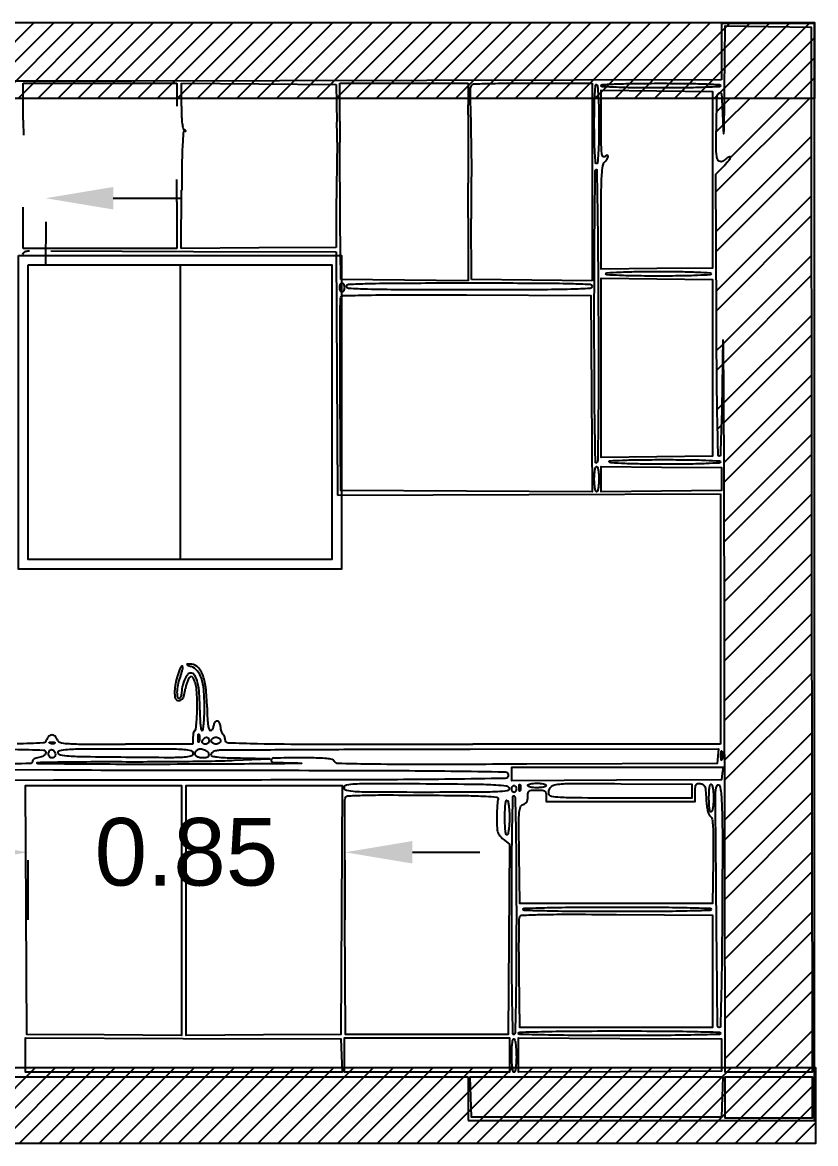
# Model space of a CAD drawing. Header units: inches. Extents: x -279 to 561, y -345 to 342.
# Drawn here: x -239.817 to -237.702, y -285.979 to -282.991 of the extents above; entities that cross this region are included whole.
import ezdxf

# ---------------------------------------------------------------- set-up
doc = ezdxf.new("R2010")
doc.units = ezdxf.units.IN
doc.header["$LTSCALE"] = 0.5
doc.header["$MEASUREMENT"] = 0
doc.layers.add('0_Hatch_Pattern', color=7, linetype='Continuous')
doc.layers.add('model', color=250, linetype='Continuous')
doc.styles.get("Standard").update_dxf_attribs({"font": 'arial.ttf'})
doc.dimstyles.get("Standard").update_dxf_attribs({"dimtxt": 0.18, "dimasz": 0.18, "dimexe": 0.18, "dimexo": 0.0625, "dimgap": 0.09, "dimtad": 0, "dimtih": 1, "dimtoh": 1, "dimzin": 0, "dimdsep": 46, "dimtxsty": 'Standard', "dimcen": 0.09, "dimadec": 0, "dimazin": 0, "dimtfac": 1, "dimtofl": 0, "dimtmove": 0, "dimatfit": 3, "dimfxl": 1, "dimtolj": 1, "dimtzin": 0, "dimarcsym": 0})

# ---------------------------------------------------------------- blocks, each defined once
blk = doc.blocks.new('*D1059')
at = {"layer": 'Defpoints', "color": 0, "ltscale": 0.5, "transparency": 16777216}
for p in [(-240.5555, -283.4595), (-239.7551, -283.4597), (-239.7551, -283.4597)]:
    blk.add_point(p, dxfattribs=at)
at = {"layer": 'model', "color": 0, "lineweight": -2, "ltscale": 0.5, "transparency": 16777216}
for p, q in [((-240.7355, -283.4595), (-240.9155, -283.4594)), ((-239.5751, -283.4597), (-239.3951, -283.4598)), ((-240.5555, -283.522), (-240.5555, -283.6395)), ((-239.7551, -283.5222), (-239.7552, -283.6397))]:
    blk.add_line(p, q, dxfattribs=at)
at = {"layer": 'model', "color": 0, "ltscale": 0.5, "transparency": 16777216}
for points in [[(-240.7355, -283.4295), (-240.7355, -283.4895), (-240.5555, -283.4595)], [(-239.5751, -283.4297), (-239.5751, -283.4897), (-239.7551, -283.4597)]]:
    blk.add_solid(points, dxfattribs=at)
at = {"layer": 'model', "color": 0, "ltscale": 0.5, "transparency": 16777216, "insert": (-240.1553, -283.4596), "char_height": 0.18, "attachment_point": 5}
blk.add_mtext('\\A1;0.80', dxfattribs=at)
blk = doc.blocks.new('*D1060')
at = {"layer": 'Defpoints', "color": 0, "ltscale": 0.5, "transparency": 16777216}
for p in [(-239.8024, -285.1617), (-238.9571, -285.1617), (-239.8024, -285.2027)]:
    blk.add_point(p, dxfattribs=at)
at = {"layer": 'model', "color": 0, "lineweight": -2, "ltscale": 0.5, "transparency": 16777216}
for p, q in [((-239.9824, -285.2027), (-240.1624, -285.2027)), ((-239.8024, -285.2242), (-239.8024, -285.3827)), ((-238.9571, -285.2242), (-238.9571, -285.3827)), ((-238.7771, -285.2027), (-238.5971, -285.2027))]:
    blk.add_line(p, q, dxfattribs=at)
at = {"layer": 'model', "color": 0, "ltscale": 0.5, "transparency": 16777216}
for points in [[(-239.9824, -285.1727), (-239.9824, -285.2327), (-239.8024, -285.2027)], [(-238.7771, -285.1727), (-238.7771, -285.2327), (-238.9571, -285.2027)]]:
    blk.add_solid(points, dxfattribs=at)
at = {"layer": 'model', "color": 0, "ltscale": 0.5, "transparency": 16777216, "insert": (-239.3798, -285.2027), "char_height": 0.18, "attachment_point": 5}
blk.add_mtext('\\A1;0.85', dxfattribs=at)

msp = doc.modelspace()

# ---------------------------------------------------------------- hatches: boundary and pattern name
at = {"layer": '0_Hatch_Pattern', "ltscale": 0.5, "transparency": 33554572}
h = msp.add_hatch(dxfattribs=at)
h.set_pattern_fill('ANSI31', color=256, scale=0.3)
h.set_pattern_definition([(45, (-24.319786, -25.735525), (-0.0265165043, 0.0265165043), [])])
h.paths.add_polyline_path([(-241.5369, -282.9911), (-241.5369, -283.1937), (-237.7053, -283.1937), (-237.7053, -282.9911)])
h = msp.add_hatch(dxfattribs=at)
h.set_pattern_fill('ANSI32', color=256, scale=0.3)
h.set_pattern_definition([(45, (-18.24076, -27.86545), (-0.079549513, 0.079549513), []), (45, (-18.18772, -27.86545), (-0.079549513, 0.079549513), [])])
h.paths.add_polyline_path([(-237.7141, -283.1937), (-237.9451, -283.1937, -0.000521), (-237.9457, -283.2558, -0.013329), (-237.9471, -283.2951, -0.012278), (-237.9495, -283.2589, 0.002586), (-237.9525, -283.1937), (-237.965, -283.1937, 0.00254), (-237.9667, -283.2676, 0.006144), (-237.9671, -283.3281, 0.052651), (-237.9642, -283.3549, 0.291764), (-237.957, -283.3621, 0.257232), (-237.9466, -283.3591, -0.107114), (-237.9301, -283.3492, -0.660541), (-237.9287, -283.3508, -0.047546), (-237.9315, -283.356, -0.029958), (-237.9373, -283.3634, -0.014351), (-237.9455, -283.3724), (-237.9682, -283.3956), (-237.9666, -283.7714, 0.001098), (-237.9656, -283.9351, 0.002969), (-237.9639, -284.0513, 0.000487), (-237.9619, -284.1442, 0.407664), (-237.9589, -284.1471, 0.404656), (-237.956, -284.1443, 0.000693), (-237.9536, -284.0676, 0.003582), (-237.9514, -283.9718, 0.001366), (-237.9497, -283.8383, -0.986116), (-237.9484, -283.8383, -0.00305), (-237.947, -283.9521, -0.000788), (-237.9459, -284.2448, -0.000289), (-237.9451, -284.6586), (-237.9437, -285.7765), (-237.7113, -285.7765), (-237.7128, -284.3963)])
h = msp.add_hatch(dxfattribs=at)
h.set_pattern_fill('ANSI31', color=256, scale=0.3)
h.set_pattern_definition([(45, (-24.316702, -28.52091), (-0.0265165043, 0.0265165043), [])])
h.paths.add_polyline_path([(-241.5338, -285.7765), (-241.5338, -285.9791), (-237.7022, -285.9791), (-237.7022, -285.7765)])

# ---------------------------------------------------------------- linework, layer by layer
for p, q in [((-237.829, -282.9944), (-237.9528, -282.9944)), ((-237.9528, -282.9944), (-237.9528, -283.0694)), ((-237.7052, -282.9945), (-237.829, -282.9944)), ((-237.7052, -284.4559), (-237.7052, -282.9945)), ((-237.9528, -283.0694), (-237.9528, -283.1443)), ((-239.8148, -283.2516), (-239.8148, -283.1534)), ((-239.8148, -283.1534), (-239.61, -283.1534)), ((-239.61, -283.1534), (-239.4051, -283.1534)), ((-237.9528, -283.1443), (-239.5244, -283.1473)), ((-239.4051, -283.1534), (-239.4051, -283.2142)), ((-239.3929, -283.214), (-239.3929, -283.1533)), ((-239.3929, -283.1533), (-239.1865, -283.1549)), ((-239.1865, -283.1549), (-238.9801, -283.1565)), ((-238.9801, -283.1565), (-238.9785, -283.2567)), ((-238.971, -283.2542), (-238.971, -283.1534)), ((-238.971, -283.1534), (-238.7997, -283.1534)), ((-238.7997, -283.1534), (-238.6285, -283.1534)), ((-238.6285, -283.1534), (-238.6285, -283.2104)), ((-238.4563, -283.1534), (-238.2983, -283.1534)), ((-238.2983, -283.1534), (-238.2983, -283.4165)), ((-238.2983, -283.4165), (-238.2983, -283.6795)), ((-239.3934, -283.5939), (-239.3925, -283.4379)), ((-239.8148, -283.5937), (-239.8148, -283.4837)), ((-239.4051, -283.4696), (-239.4051, -283.5937)), ((-238.9801, -283.4898), (-238.9801, -283.5907)), ((-238.9679, -283.6763), (-238.9695, -283.5219)), ((-238.6285, -283.512), (-238.6285, -283.6795)), ((-238.6194, -283.6763), (-238.6204, -283.5142)), ((-239.61, -283.5937), (-239.8148, -283.5937)), ((-239.7415, -283.5997), (-239.3608, -283.6013)), ((-239.4051, -283.5937), (-239.61, -283.5937)), ((-239.1867, -283.5923), (-239.3934, -283.5939)), ((-239.3608, -283.6013), (-238.9801, -283.6029)), ((-238.9801, -283.5907), (-239.1867, -283.5923)), ((-238.9801, -283.6029), (-238.9786, -283.927)), ((-238.7982, -283.6779), (-238.9679, -283.6763)), ((-238.6285, -283.6795), (-238.7982, -283.6779)), ((-238.4588, -283.6779), (-238.6194, -283.6763)), ((-238.2983, -283.6795), (-238.4588, -283.6779)), ((-238.9786, -283.927), (-238.977, -284.2511)), ((-238.977, -284.2511), (-238.4664, -284.2495)), ((-238.4664, -284.2495), (-237.9559, -284.2479)), ((-237.9559, -284.2479), (-237.9559, -284.5813)), ((-237.7052, -285.9174), (-237.7052, -284.4559)), ((-237.9559, -284.5813), (-237.9559, -284.9146)), ((-239.3623, -284.8962), (-239.3623, -284.9146)), ((-239.3623, -284.9146), (-239.542, -284.9146)), ((-237.9559, -284.9146), (-238.6163, -284.9146)), ((-240.8911, -285.8012), (-239.7598, -285.8012)), ((-239.7598, -285.8012), (-238.6285, -285.8012)), ((-238.6285, -285.8012), (-238.6285, -285.8593)), ((-238.6285, -285.8593), (-238.6285, -285.9174)), ((-238.6285, -285.9174), (-238.1668, -285.9174)), ((-238.1668, -285.9174), (-237.7052, -285.9174))]:
    msp.add_line(p, q)
at = {"ltscale": 0.5}
for p, q in [((-238.6225, -283.2169), (-238.6195, -283.3815)), ((-238.629, -283.2375), (-238.6288, -283.4199)), ((-238.9779, -283.3099), (-238.9801, -283.4898)), ((-238.9695, -283.5219), (-238.9707, -283.3112)), ((-239.3969, -283.6376), (-239.3969, -284.4227))]:
    msp.add_line(p, q, dxfattribs=at)
for points in [[(-241.5369, -282.9911), (-237.7053, -282.9911), (-237.7053, -283.1937), (-241.5369, -283.1937)], [(-239.8272, -283.6122), (-238.9666, -283.6122), (-238.9666, -284.4481), (-239.8272, -284.4481)], [(-239.8018, -283.6376), (-238.992, -283.6376), (-238.992, -284.4227), (-239.8018, -284.4227)], [(-241.5338, -285.7765), (-237.7022, -285.7765), (-237.7022, -285.9791), (-241.5338, -285.9791)]]:
    msp.add_lwpolyline(points, close=True, dxfattribs=at)
for points in [[(-237.7128, -284.3963), (-237.7112, -285.789), (-237.8274, -285.789), (-237.9436, -285.789), (-237.9451, -284.6593, 0.000289), (-237.9459, -284.245, 0.000789), (-237.947, -283.9521, 0.00305), (-237.9484, -283.8383, 0.986116), (-237.9497, -283.8383, -0.001366), (-237.9514, -283.9718, -0.003583), (-237.9536, -284.0676, -0.000693), (-237.956, -284.1443, -0.404656), (-237.9589, -284.1471, -0.407664), (-237.9619, -284.1442, -0.000487), (-237.9639, -284.0513, -0.00297), (-237.9656, -283.9351, -0.001098), (-237.9666, -283.7714), (-237.9682, -283.3956), (-237.9455, -283.3724, 0.014351), (-237.9373, -283.3634, 0.029958), (-237.9315, -283.356, 0.047546), (-237.9287, -283.3508, 0.538877), (-237.9297, -283.3491, 0.100394), (-237.9331, -283.3498, 0.033417), (-237.9376, -283.3521, 0.031702), (-237.9423, -283.3553, 0.031205), (-237.9467, -283.3591, -0.256566), (-237.957, -283.3621, -0.291764), (-237.9642, -283.3549, -0.052651), (-237.9671, -283.3281, -0.006144), (-237.9667, -283.2676, -0.002744), (-237.9648, -283.1877, -0.274945), (-237.959, -283.1787, -0.541507), (-237.9531, -283.1821, -0.003046), (-237.9495, -283.2589, 0.009294), (-237.9479, -283.2863, 0.937097), (-237.9466, -283.2863, 0.010337), (-237.9457, -283.2558, 0.000718), (-237.9449, -283.1701), (-237.9436, -283.0003), (-237.829, -283.002), (-237.7143, -283.0036)], [(-238.28, -283.2639, -0.004347), (-238.2804, -283.3076, -0.010393), (-238.2816, -283.34, -0.005347), (-238.2833, -283.3649, -0.390872), (-238.2861, -283.3675, -0.391836), (-238.2889, -283.3649, -0.005028), (-238.2906, -283.3391, -0.010048), (-238.2918, -283.3055, -0.004175), (-238.2922, -283.2601, -0.003835), (-238.2918, -283.2135, -0.010906), (-238.2906, -283.1811, -0.007665), (-238.2889, -283.1579, -0.557637), (-238.2861, -283.1565, -0.239746), (-238.2834, -283.1609, -0.004779), (-238.2816, -283.1876, -0.009511), (-238.2804, -283.2212, -0.004711)], [(-237.9559, -283.1596, -0.40009), (-237.9586, -283.1624, -0.002504), (-237.9972, -283.1641, -0.006906), (-238.0466, -283.1653, -0.002705), (-238.1149, -283.1657, -0.002705), (-238.1831, -283.1653, -0.006906), (-238.2326, -283.1641, -0.002504), (-238.2711, -283.1624, -0.40009), (-238.2739, -283.1596, -0.40009), (-238.2711, -283.1567, -0.002504), (-238.2326, -283.155, -0.006906), (-238.1831, -283.1538, -0.002705), (-238.1149, -283.1534, -0.002705), (-238.0466, -283.1538, -0.006906), (-237.9972, -283.155, -0.002504), (-237.9586, -283.1567, -0.40009)], [(-237.9773, -283.4103), (-237.9773, -283.6457), (-238.1256, -283.6473), (-238.2739, -283.649), (-238.2739, -283.5108, -0.002259), (-238.2735, -283.4362, -0.013288), (-238.2721, -283.3971, -0.021122), (-238.2696, -283.3734, -0.161054), (-238.2647, -283.3635, 0.031584), (-238.2612, -283.3596, 0.031899), (-238.2582, -283.3552, 0.033637), (-238.2561, -283.351, 0.099591), (-238.2555, -283.3479, 0.178832), (-238.2562, -283.3459, 0.253076), (-238.258, -283.3453, 0.1101), (-238.2608, -283.3463, 0.031399), (-238.2647, -283.3491, -0.457967), (-238.2694, -283.3483, -0.109978), (-238.2723, -283.3398, -0.024487), (-238.2736, -283.3176, -0.002401), (-238.2739, -283.2642), (-238.2739, -283.1716), (-238.1256, -283.1732), (-237.9773, -283.1748)], [(-238.286, -284.1648, -0.661327), (-238.2891, -284.1636, -0.000756), (-238.2907, -284.0723, -0.003004), (-238.2919, -283.9537, -0.000992), (-238.2922, -283.7794, -0.001097), (-238.2919, -283.629, -0.001797), (-238.2909, -283.5015, -0.000184), (-238.2895, -283.3877, -0.195685), (-238.2876, -283.3833, -0.662165), (-238.2857, -283.384, -0.000201), (-238.2839, -283.4946, -0.00188), (-238.2824, -283.6194, -0.001107), (-238.2815, -283.7687, -0.001061), (-238.2811, -283.9395, -0.002842), (-238.2818, -284.0612, -0.00063), (-238.2831, -284.1578, -0.195252)], [(-237.9803, -283.661, -0.397918), (-237.983, -283.6638, -0.003126), (-238.017, -283.6655, -0.007771), (-238.0608, -283.6667, -0.003092), (-238.121, -283.6671, -0.003092), (-238.1811, -283.6667, -0.007771), (-238.2249, -283.6655, -0.003126), (-238.259, -283.6638, -0.397918), (-238.2616, -283.661, -0.397918), (-238.259, -283.6582, -0.003126), (-238.2249, -283.6565, -0.007771), (-238.1811, -283.6552, -0.003092), (-238.121, -283.6549, -0.003092), (-238.0608, -283.6552, -0.007771), (-238.017, -283.6565, -0.003126), (-237.983, -283.6582, -0.397918)], [(-238.9587, -283.6977, -0.048028), (-238.9592, -283.7024, -0.068025), (-238.9605, -283.7063, -0.088204), (-238.9625, -283.709, -0.191087), (-238.9649, -283.7099, -0.191087), (-238.9672, -283.709, -0.088204), (-238.9692, -283.7063, -0.068025), (-238.9705, -283.7024, -0.048028), (-238.971, -283.6977, -0.048028), (-238.9705, -283.693, -0.068025), (-238.9692, -283.689, -0.088204), (-238.9672, -283.6864, -0.191087), (-238.9649, -283.6855, -0.191087), (-238.9625, -283.6864, -0.088204), (-238.9605, -283.689, -0.068025), (-238.9592, -283.693, -0.048028)], [(-238.2983, -283.6946, -0.399469), (-238.3036, -283.7002, -0.005643), (-238.3544, -283.7022, -0.006275), (-238.4382, -283.7035, -0.000732), (-238.6255, -283.7038, -0.000732), (-238.8128, -283.7035, -0.006275), (-238.8966, -283.7022, -0.005643), (-238.9473, -283.7002, -0.399469), (-238.9526, -283.6946, -0.399469), (-238.9473, -283.689, -0.005643), (-238.8966, -283.687, -0.006275), (-238.8128, -283.6857, -0.000732), (-238.6255, -283.6855, -0.000732), (-238.4382, -283.6857, -0.006275), (-238.3544, -283.687, -0.005643), (-238.3036, -283.689, -0.399469)], [(-238.2998, -283.9806), (-238.2982, -284.242), (-238.633, -284.2404), (-238.9679, -284.2389), (-238.9695, -283.9851, -0.001107), (-238.9699, -283.8873, -0.001765), (-238.9698, -283.8036, -0.000343), (-238.9693, -283.7299, -0.090204), (-238.9681, -283.7236, -0.302975), (-238.962, -283.7193, -0.002346), (-238.8982, -283.7178, -0.004838), (-238.8043, -283.717, -0.000921), (-238.6333, -283.7175), (-238.3014, -283.7191)], [(-238.28, -284.2083, -0.017105), (-238.2804, -284.2212, -0.027868), (-238.2818, -284.232, -0.026982), (-238.2837, -284.2401, -0.332234), (-238.2861, -284.2419, -0.332234), (-238.2885, -284.2401, -0.026982), (-238.2904, -284.232, -0.027868), (-238.2918, -284.2212, -0.017105), (-238.2922, -284.2083, -0.017105), (-238.2918, -284.1954, -0.027868), (-238.2904, -284.1845, -0.026982), (-238.2885, -284.1764, -0.332234), (-238.2861, -284.1747, -0.332234), (-238.2837, -284.1764, -0.026982), (-238.2818, -284.1845, -0.027868), (-238.2804, -284.1954, -0.017105)], [(-237.9559, -284.1624, -0.398665), (-237.9586, -284.1653, -0.002908), (-237.994, -284.1669, -0.007477), (-238.0396, -284.1682, -0.002959), (-238.1023, -284.1685, -0.00314), (-238.1639, -284.1681, -0.007034), (-238.2106, -284.1669, -0.00282), (-238.2478, -284.1652, -0.246107), (-238.2525, -284.1624, -0.56823), (-238.251, -284.1595, -0.003925), (-238.2171, -284.1579, -0.00773), (-238.1716, -284.1567, -0.002706), (-238.1061, -284.1563, -0.002878), (-238.0417, -284.1567, -0.007296), (-237.9949, -284.1579, -0.002777), (-237.9586, -284.1596, -0.39912)], [(-239.3459, -284.9068, -0.087174), (-239.3469, -284.9092, -0.597527), (-239.3479, -284.9091, -0.080377), (-239.3487, -284.9058, -0.012823), (-239.3489, -284.8993, -0.014395), (-239.3488, -284.8927, -0.052471), (-239.3482, -284.8885, -0.333666), (-239.3472, -284.8877, -0.31318), (-239.3461, -284.8885, -0.06278), (-239.3451, -284.8921, -0.030339), (-239.3448, -284.897, -0.029507), (-239.345, -284.9021, -0.037336)], [(-239.3195, -284.9054, -0.099038), (-239.3202, -284.9089, -0.097945), (-239.3222, -284.9119, -0.097945), (-239.3252, -284.9139, -0.099038), (-239.3287, -284.9146, -0.103678), (-239.3344, -284.9134, -0.206496), (-239.3375, -284.9101, -0.193059), (-239.3373, -284.9054, -0.091649), (-239.3338, -284.9003, -0.091649), (-239.3287, -284.8968, -0.193059), (-239.324, -284.8966, -0.206496), (-239.3207, -284.8997, -0.103678)], [(-239.2889, -284.9054, -0.130775), (-239.2899, -284.9089, -0.10214), (-239.2925, -284.9119, -0.08892), (-239.2965, -284.9139, -0.072314), (-239.3012, -284.9146, -0.072314), (-239.3059, -284.9139, -0.08892), (-239.3098, -284.9119, -0.10214), (-239.3125, -284.9089, -0.130775), (-239.3134, -284.9054, -0.130775), (-239.3125, -284.9019, -0.10214), (-239.3098, -284.8989, -0.08892), (-239.3059, -284.8969, -0.072314), (-239.3012, -284.8962, -0.072314), (-239.2965, -284.8969, -0.08892), (-239.2925, -284.8989, -0.10214), (-239.2899, -284.9019, -0.130775)], [(-239.7548, -284.9375, -0.117082), (-239.7568, -284.942, -0.081487), (-239.7609, -284.9458, -0.069105), (-239.7666, -284.9486, -0.050305), (-239.7736, -284.9501, 0.046327), (-239.7802, -284.9515, 0.067445), (-239.7856, -284.954, 0.085853), (-239.7891, -284.9573, 0.166196), (-239.7904, -284.9609, -0.408707), (-239.7957, -284.9663, -0.00157), (-239.8918, -284.9678, -0.003391), (-240.0417, -284.9687, -0.000425), (-240.3667, -284.9681), (-240.9431, -284.9665), (-240.945, -284.9467), (-240.9469, -284.9268), (-240.3498, -284.9268, -0.000312), (-239.9766, -284.927, -0.004183), (-239.8396, -284.9283, -0.003917), (-239.7605, -284.9304, -0.460003)], [(-237.9631, -284.9467), (-237.965, -284.9665), (-238.4723, -284.9681, -0.000468), (-238.764, -284.9687, -0.004032), (-238.8943, -284.9678, -0.002708), (-238.9753, -284.9662, -0.264641), (-238.9848, -284.9605, 0.201815), (-238.9909, -284.9557, 0.039787), (-239.005, -284.9531, 0.022134), (-239.0286, -284.9516, 0.004111), (-239.0722, -284.9513, 0.002642), (-239.148, -284.9517, 0.385431), (-239.154, -284.9572, 0.430296), (-239.149, -284.9629, 0.002663), (-239.0734, -284.965, -0.978142), (-239.0734, -284.9659, -0.002596), (-239.1316, -284.9668, -0.001228), (-239.2397, -284.9676, -0.000516), (-239.3853, -284.9683, -0.001094), (-239.5359, -284.9684, -0.001824), (-239.6627, -284.9679, -0.000134), (-239.7763, -284.9669, -0.411498), (-239.7781, -284.965, -0.408715), (-239.7763, -284.9631, -0.000445), (-239.7148, -284.962, -0.003325), (-239.6452, -284.9613, -0.001994), (-239.5626, -284.9612, 0.001935), (-239.4731, -284.9612, 0.001864), (-239.3825, -284.9605, 0.001842), (-239.3027, -284.9593, 0.006789), (-239.2523, -284.9577), (-239.1575, -284.9533), (-239.2354, -284.9523, -0.004099), (-239.2765, -284.9514, -0.023791), (-239.2981, -284.9497, -0.046602), (-239.3101, -284.9471, -0.32574), (-239.3134, -284.9425, -0.142551), (-239.3124, -284.939, -0.078312), (-239.3094, -284.9356, -0.067395), (-239.3049, -284.9328, -0.058152), (-239.2996, -284.9311, -0.046237), (-239.2885, -284.93, -0.000078), (-239.0954, -284.929, -0.000601), (-238.8785, -284.9281, -0.000372), (-238.6236, -284.9276), (-237.9612, -284.9268)], [(-239.7292, -284.9424, -0.103216), (-239.7299, -284.9458, -0.098834), (-239.7319, -284.9487, -0.096907), (-239.7349, -284.9506, -0.095012), (-239.7384, -284.9513, -0.179946), (-239.7439, -284.9492, -0.15216), (-239.7472, -284.9439, -0.132661), (-239.7472, -284.937, -0.128822), (-239.7437, -284.931, -0.194761), (-239.7392, -284.9291, -0.172865), (-239.7343, -284.9308, -0.128462), (-239.7306, -284.9357, -0.098073)], [(-239.7309, -284.9121, -0.126455), (-239.7329, -284.9133, -0.060344), (-239.7358, -284.9138, -0.05415), (-239.7393, -284.9136, -0.051402), (-239.7426, -284.9126, -0.054073), (-239.7452, -284.9113, -0.470617), (-239.7453, -284.9102, -0.168741), (-239.7435, -284.9093, -0.018894), (-239.7389, -284.9089, -0.028489), (-239.7347, -284.909, -0.077125), (-239.7317, -284.9097, -0.208169), (-239.7306, -284.9108, -0.296942)], [(-239.3623, -284.9391, -0.331797), (-239.3678, -284.9464, -0.057449), (-239.3858, -284.9496, -0.016259), (-239.4243, -284.9507, -0.000956), (-239.5411, -284.9498, -0.00123), (-239.6492, -284.9486, -0.013512), (-239.6926, -284.9468, -0.02943), (-239.7156, -284.9439, -0.307973), (-239.7219, -284.9375, -0.410513), (-239.7177, -284.9312, -0.035745), (-239.6966, -284.9284, -0.013837), (-239.6545, -284.927, -0.00111), (-239.5432, -284.9268, -0.000963), (-239.4254, -284.927, -0.016047), (-239.3863, -284.9284, -0.055275), (-239.3678, -284.9318, -0.331913)], [(-239.3207, -284.9406, -0.098641), (-239.3207, -284.9457, -0.20204), (-239.323, -284.949, -0.117517), (-239.328, -284.9508, -0.025129), (-239.3374, -284.9513, -0.070849), (-239.3486, -284.9497, -0.17084), (-239.3553, -284.9449, -0.230764), (-239.3564, -284.9381, -0.122931), (-239.3519, -284.9306, -0.183082), (-239.3445, -284.9273, -0.092613), (-239.3341, -284.9286, -0.092109), (-239.3249, -284.9335, -0.178551)], [(-237.9517, -284.9558, -0.161593), (-237.9527, -284.9574, -0.542911), (-237.9536, -284.9571, -0.052887), (-237.9543, -284.9528, -0.011065), (-237.9545, -284.9451, -0.011065), (-237.9543, -284.9375, -0.052887), (-237.9536, -284.9332, -0.542911), (-237.9527, -284.9329, -0.161593), (-237.9517, -284.9344, -0.039571), (-237.9508, -284.9393, -0.024357), (-237.9505, -284.9451, -0.024357), (-237.9508, -284.951, -0.039571)], [(-238.5215, -284.9971, -0.408829), (-238.5301, -285.0058, -0.001764), (-238.6748, -285.008, -0.002395), (-238.9279, -285.0097, -0.000127), (-239.7338, -285.0109), (-240.9461, -285.0124), (-240.9461, -284.9971), (-240.9461, -284.9818), (-239.7338, -284.9833, -0.000127), (-238.9279, -284.9846, -0.002395), (-238.6748, -284.9862, -0.001764), (-238.5301, -284.9884, -0.408829)], [(-238.5196, -285.0323, -0.425879), (-238.5242, -285.0388, -0.025386), (-238.5506, -285.0414, -0.01134), (-238.6018, -285.0427, -0.000893), (-238.7381, -285.043, -0.000769), (-238.8825, -285.0428, -0.013166), (-238.9298, -285.0414, -0.040938), (-238.9527, -285.0382, -0.35132), (-238.9587, -285.0307, -0.351689), (-238.9527, -285.0232, -0.042313), (-238.9303, -285.0202, -0.013307), (-238.8836, -285.0191, -0.000764), (-238.7402, -285.02, -0.000972), (-238.6071, -285.0212, -0.011125), (-238.5547, -285.023, -0.021689), (-238.5264, -285.0258, -0.319832)], [(-237.9938, -285.0609, 0.015059), (-237.9924, -285.0784, 0.031225), (-237.9901, -285.0919, 0.039776), (-237.987, -285.1016, 0.137943), (-237.9829, -285.1068, -0.194695), (-237.9782, -285.1145, -0.027295), (-237.9759, -285.1335, -0.016252), (-237.975, -285.1653, -0.002725), (-237.9756, -285.2265), (-237.9773, -285.3396), (-238.2341, -285.3396), (-238.4909, -285.3396), (-238.4926, -285.2091, -0.001468), (-238.4934, -285.1253, -0.021665), (-238.4923, -285.096, -0.074495), (-238.489, -285.0817, -0.238823), (-238.4819, -285.0754, 0.083587), (-238.4763, -285.0728, 0.112175), (-238.4724, -285.0688, 0.092096), (-238.4702, -285.0628, 0.041841), (-238.4695, -285.0545, -0.03765), (-238.4688, -285.0442, -0.201588), (-238.4659, -285.0395, -0.141289), (-238.4598, -285.0373, -0.015786), (-238.4451, -285.0369, -0.016149), (-238.4309, -285.0373, -0.124134), (-238.4246, -285.0394, -0.201266), (-238.4215, -285.0437, -0.05449), (-238.4206, -285.0522), (-238.4206, -285.0674), (-238.2219, -285.0674), (-238.0231, -285.0674), (-238.0231, -285.0426, -0.013777), (-238.0227, -285.0281, -0.121927), (-238.0209, -285.0221, -0.232738), (-238.017, -285.0195, -0.064285), (-238.0094, -285.0196, -0.104567), (-238.0019, -285.0224, -0.164289), (-237.9976, -285.0276, -0.070265), (-237.9953, -285.0378, -0.008507)], [(-238.4206, -285.0246, -0.295869), (-238.4222, -285.027, -0.04382), (-238.4278, -285.029, -0.037669), (-238.4357, -285.0303, -0.023598), (-238.4451, -285.0308, -0.023598), (-238.4544, -285.0303, -0.037669), (-238.4624, -285.029, -0.04382), (-238.468, -285.027, -0.295869), (-238.4695, -285.0246, -0.295869), (-238.468, -285.0223, -0.04382), (-238.4624, -285.0203, -0.037669), (-238.4544, -285.019, -0.023598), (-238.4451, -285.0185, -0.023598), (-238.4357, -285.019, -0.037669), (-238.4278, -285.0203, -0.04382), (-238.4222, -285.0223, -0.295869)], [(-238.0323, -285.0399), (-238.0323, -285.0583), (-238.2218, -285.0583, -0.001079), (-238.339, -285.058, -0.013334), (-238.3836, -285.0566, -0.031617), (-238.4068, -285.0538, -0.308369), (-238.4134, -285.0472, -0.215794), (-238.4095, -285.0308, -0.195063), (-238.3943, -285.022, -0.035613), (-238.355, -285.0192, -0.001634), (-238.2205, -285.02), (-238.0323, -285.0216)], [(-238.5001, -285.0338, -0.064853), (-238.5006, -285.0373, -0.082425), (-238.5019, -285.0403, -0.098894), (-238.5039, -285.0423, -0.148195), (-238.5062, -285.043, -0.148195), (-238.5086, -285.0423, -0.098894), (-238.5105, -285.0403, -0.082425), (-238.5119, -285.0373, -0.064853), (-238.5123, -285.0338, -0.064853), (-238.5119, -285.0303, -0.082425), (-238.5105, -285.0273, -0.098894), (-238.5086, -285.0253, -0.148195), (-238.5062, -285.0246, -0.148195), (-238.5039, -285.0253, -0.098894), (-238.5019, -285.0273, -0.082425), (-238.5006, -285.0303, -0.064853)], [(-238.4899, -285.0384, -0.174857), (-238.4911, -285.0397, -0.447206), (-238.4921, -285.0393, -0.078554), (-238.4928, -285.0362, -0.017491), (-238.493, -285.0308, -0.017491), (-238.4928, -285.0253, -0.078554), (-238.4921, -285.0222, -0.447206), (-238.4911, -285.0218, -0.174857), (-238.4899, -285.0231, -0.057986), (-238.489, -285.0266, -0.037979), (-238.4887, -285.0308, -0.037979), (-238.489, -285.0349, -0.057986)], [(-237.9742, -285.0583, -0.017301), (-237.9747, -285.0712, -0.023992), (-237.976, -285.0826, -0.02194), (-237.9779, -285.0917, -0.193442), (-237.9803, -285.095, -0.470823), (-237.9829, -285.0941, -0.049811), (-237.9848, -285.087, -0.030291), (-237.9861, -285.0752, -0.011006), (-237.9865, -285.0583, -0.011006), (-237.9861, -285.0414, -0.030291), (-237.9848, -285.0295, -0.049811), (-237.9829, -285.0225, -0.470823), (-237.9803, -285.0216, -0.193442), (-237.9779, -285.0248, -0.02194), (-237.976, -285.0339, -0.023992), (-237.9747, -285.0454, -0.017301)], [(-237.9512, -285.3491, -0.001297), (-237.9523, -285.4884, -0.003469), (-237.954, -285.5877, -0.000658), (-237.956, -285.6669, -0.406433), (-237.9589, -285.6698, -0.411365), (-237.9637, -285.665, -0.000116), (-237.9667, -285.3536, -0.000315), (-237.9693, -285.0495, -0.093719), (-237.9649, -285.0251, -0.751349), (-237.9574, -285.0258, -0.039064), (-237.9528, -285.0639, -0.010362), (-237.9508, -285.1563, -0.00142)], [(-238.549, -285.0613, 0.058553), (-238.5502, -285.0671, 0.006992), (-238.5512, -285.0801, 0.008261), (-238.5519, -285.0957, 0.006699), (-238.5521, -285.1124, 0.010186), (-238.5516, -285.1373, 0.063963), (-238.5495, -285.1498, 0.103194), (-238.5446, -285.1586, 0.047624), (-238.5352, -285.1677), (-238.5183, -285.1811), (-238.5199, -285.4346), (-238.5215, -285.6881), (-238.7386, -285.6881), (-238.9557, -285.6881), (-238.9573, -285.3762, -0.0009), (-238.9577, -285.2561, -0.001446), (-238.9575, -285.1537, -0.000232), (-238.9571, -285.063, -0.090382), (-238.9559, -285.0567, -0.296305), (-238.9501, -285.0524, -0.005793), (-238.9116, -285.0509, -0.007825), (-238.8534, -285.05, -0.001558), (-238.7495, -285.0505, -0.001191), (-238.6334, -285.0517, -0.010268), (-238.5816, -285.0535, -0.015502), (-238.5525, -285.0559, -0.475919)], [(-238.5185, -285.1102, -0.013552), (-238.5189, -285.1266, -0.019589), (-238.5203, -285.1411, -0.015705), (-238.5222, -285.1526, -0.208405), (-238.5246, -285.1561, -0.499938), (-238.5272, -285.1551, -0.03437), (-238.5291, -285.1459, -0.024382), (-238.5303, -285.1312, -0.008761), (-238.5307, -285.1102, -0.008761), (-238.5303, -285.0893, -0.024382), (-238.5291, -285.0746, -0.03437), (-238.5272, -285.0654, -0.499938), (-238.5246, -285.0644, -0.208405), (-238.5222, -285.0679, -0.015705), (-238.5203, -285.0794, -0.019589), (-238.5189, -285.0938, -0.013552)], [(-238.5001, -285.3701, -0.001349), (-238.5005, -285.506, -0.003458), (-238.5017, -285.6043, -0.000752), (-238.5033, -285.683, -0.254007), (-238.5062, -285.6881, -0.579797), (-238.5092, -285.6865, -0.000853), (-238.5108, -285.6099, -0.003566), (-238.512, -285.5117, -0.001241), (-238.5123, -285.3701, -0.001241), (-238.512, -285.2286, -0.003566), (-238.5108, -285.1304, -0.000853), (-238.5092, -285.0538, -0.579797), (-238.5062, -285.0522, -0.254007), (-238.5033, -285.0572, -0.000752), (-238.5017, -285.136, -0.003458), (-238.5005, -285.2343, -0.001349)], [(-237.9773, -285.52), (-237.9773, -285.6698), (-238.2341, -285.6698), (-238.4909, -285.6698), (-238.4926, -285.5262, -0.002014), (-238.493, -285.4706, -0.0031), (-238.4929, -285.4225, -0.001031), (-238.4924, -285.3809, -0.088552), (-238.4912, -285.3748, -0.299406), (-238.4851, -285.3704, -0.00415), (-238.4373, -285.3688, -0.006405), (-238.3652, -285.368, -0.001193), (-238.2327, -285.3685), (-237.9773, -285.3701)], [(-237.9803, -285.3548, -0.405838), (-237.9832, -285.3578, -0.001073), (-238.0445, -285.3594, -0.004436), (-238.1222, -285.3606, -0.001661), (-238.2311, -285.361, -0.001661), (-238.3399, -285.3606, -0.004436), (-238.4176, -285.3594, -0.001073), (-238.4789, -285.3578, -0.405838), (-238.4818, -285.3548, -0.405838), (-238.4789, -285.3519, -0.001073), (-238.4176, -285.3503, -0.004436), (-238.3399, -285.3491, -0.001661), (-238.2311, -285.3487, -0.001661), (-238.1222, -285.3491, -0.004436), (-238.0445, -285.3503, -0.001073), (-237.9832, -285.3519, -0.405838)], [(-238.5001, -285.7466, -0.012729), (-238.5005, -285.7633, -0.023048), (-238.5019, -285.7769, -0.020376), (-238.5037, -285.787, -0.349864), (-238.5062, -285.789, -0.35542), (-238.5087, -285.787, -0.018324), (-238.5106, -285.7759, -0.021479), (-238.5119, -285.7612, -0.011407), (-238.5123, -285.7428, -0.009482), (-238.512, -285.7233, -0.026296), (-238.5107, -285.7097, -0.039212), (-238.5089, -285.7013, -0.490637), (-238.5062, -285.7003, -0.208873), (-238.5038, -285.7038, -0.015512), (-238.5019, -285.7155, -0.019448), (-238.5006, -285.73, -0.013438)], [(-237.9559, -285.6851, -0.406479), (-237.9587, -285.688, -0.000939), (-238.0247, -285.6896, -0.004139), (-238.1079, -285.6908, -0.001542), (-238.2249, -285.6912, -0.001542), (-238.3419, -285.6908, -0.004139), (-238.4252, -285.6896, -0.000939), (-238.4911, -285.688, -0.406479), (-238.494, -285.6851, -0.406479), (-238.4911, -285.6821, -0.000939), (-238.4252, -285.6805, -0.004139), (-238.3419, -285.6793, -0.001542), (-238.2249, -285.6789, -0.001542), (-238.1079, -285.6793, -0.004139), (-238.0247, -285.6805, -0.000939), (-237.9587, -285.6821, -0.406479)]]:
    msp.add_lwpolyline(points, format="xyb", close=True)
for points in [[(-237.9773, -283.9117), (-237.9773, -284.1471), (-238.1256, -284.1488), (-238.2739, -284.1504), (-238.2739, -283.9117), (-238.2739, -283.673), (-238.1256, -283.6746), (-237.9773, -283.6763)], [(-237.9528, -284.2083), (-237.9528, -284.2389), (-238.1133, -284.2405), (-238.2739, -284.2421), (-238.2739, -284.2083), (-238.2739, -284.1744), (-238.1133, -284.1761), (-237.9528, -284.1777)], [(-237.9509, -284.9925), (-237.9528, -285.0093), (-238.2326, -285.0109), (-238.5123, -285.0125), (-238.5123, -284.9941), (-238.5123, -284.9757), (-238.2306, -284.9757), (-237.9489, -284.9757)], [(-239.3929, -285.358), (-239.3929, -285.6913), (-239.5993, -285.6897), (-239.8057, -285.6881), (-239.8072, -285.3564), (-239.8088, -285.0246), (-239.6009, -285.0246), (-239.3929, -285.0246)], [(-238.9663, -285.3564), (-238.9679, -285.6881), (-239.1743, -285.6897), (-239.3807, -285.6913), (-239.3807, -285.358), (-239.3807, -285.0246), (-239.1727, -285.0246), (-238.9647, -285.0246)], [(-238.9661, -285.7447), (-238.9643, -285.789), (-239.3865, -285.789), (-239.8087, -285.789), (-239.8087, -285.7431), (-239.8087, -285.6972), (-239.3883, -285.6988), (-238.9679, -285.7003)], [(-238.5185, -285.7431), (-238.5185, -285.789), (-238.7386, -285.789), (-238.9587, -285.789), (-238.9587, -285.7431), (-238.9587, -285.6973), (-238.7386, -285.6973), (-238.5185, -285.6973)], [(-237.9528, -285.7431), (-237.9528, -285.786), (-238.2234, -285.7875), (-238.494, -285.7891), (-238.494, -285.7431), (-238.494, -285.6972), (-238.2234, -285.6988), (-237.9528, -285.7003)], [(-237.9511, -285.8547), (-237.9528, -285.9083), (-238.2861, -285.9083), (-238.6194, -285.9083), (-238.6211, -285.8547), (-238.6229, -285.8012), (-238.2861, -285.8012), (-237.9493, -285.8012)], [(-237.7113, -285.8563), (-237.7113, -285.9113), (-237.8275, -285.9113), (-237.9436, -285.9113), (-237.9436, -285.8563), (-237.9436, -285.8012), (-237.8275, -285.8012), (-237.7113, -285.8012)]]:
    msp.add_lwpolyline(points, close=True)
for centre, radius, start, end in [((-236.5717, -1792.689), 1509.5445, 90.1120707, 90.1347598), ((-238.6058, -283.1701), 0.0177, 134.9999, 180.1522), ((-238.6143, -283.1615), 0.00567, 91.6361, 135.0001), ((-238.2333, -296.5027), 13.3523, 91.44106, 91.6361), ((-238.4848, -286.505), 3.3514, 90.5534, 91.4411), ((-238.4563, -289.4531), 6.2996, 89.99997, 90.55345), ((-237.3789, -283.1668), 1.2447, 180.1522, 182.3074), ((-238.4, -283.214), 0.9929, 180, 181.6333), ((-239.3872, -283.2104), 0.7587, 357.9534, 360), ((-237.6598, -283.2516), 2.155, 179.9999, 181.0622), ((-239.1841, -283.2364), 0.2085, 181.6334, 186.8313), ((-242.6858, -283.319), 3.7078, 0.1407, 0.963), ((-233.1976, -283.2542), 5.7734, 179.99997, 180.56606), ((-239.2826, -283.2482), 0.1092, 186.8313, 193.4696), ((-237.8973, -283.3926), 1.4948, 175.8721, 177.1216), ((-239.383, -283.2722), 0.00604, 193.4695, 248.0255), ((-239.3844, -283.2853), 0.00389, 93.9299, 175.8721), ((-239.4033, -283.3224), 0.0481, 63.8585, 68.0255), ((-239.3862, -283.2584), 0.023, 273.9299, 280.9385), ((-239.3827, -283.2805), 0.00138, 9.8045, 63.8585), ((-239.382, -283.2804), 0.000672, 280.9389, 9.805), ((-238.0793, -283.3834), 1.3126, 177.1216, 179.1493), ((-231.5741, -283.48), 7.8185, 179.14927, 179.69106), ((-237.4791, -283.4311), 1.1414, 177.5074, 179.8924), ((-244.1222, -283.4696), 4.717, 360, 0.7256), ((-251.9949, -283.512), 13.3664, 359.99997, 0.39485), ((-228.2419, -283.4485), 10.3787, 179.89232, 180.36284), ((-239.8071, -283.6131), 0.0108, 127.0076, 159.0063), ((-239.804, -283.6171), 0.0158, 103.0407, 127.0076), ((-239.798, -283.6432), 0.0426, 89.9197, 103.0406), ((-239.1749, -284.804), 0.2396, 156.6065, 161.8786), ((-239.392, -284.7101), 0.00321, 45, 156.6065), ((-239.4761, -284.6954), 0.0884, 340.8951, 346.1894), ((-239.4698, -284.6969), 0.0819, 346.1894, 350.7349), ((-239.3916, -284.7097), 0.00265, 350.735, 45), ((-239.3779, -284.7022), 0.00071, 94.7567, 208.2644), ((-239.3758, -284.701), 0.00311, 208.2644, 248.8714), ((-239.3651, -284.8558), 0.1549, 92.1581, 94.7567), ((-239.1712, -284.1716), 0.5707, 248.8716, 249.8827), ((-239.3699, -284.729), 0.028, 48.7193, 92.1581), ((-239.381, -284.7445), 0.0394, 39.9621, 69.8827), ((-239.3864, -284.7478), 0.053, 21.7534, 48.7193), ((-239.397, -284.7578), 0.0602, 18.1897, 39.9621), ((-239.1869, -284.8001), 0.2271, 161.8786, 168.1937), ((-239.2864, -284.7788), 0.1186, 157.3235, 167.0687), ((-239.5338, -284.6754), 0.1495, 337.3236, 340.8951), ((-239.296, -284.7817), 0.0968, 156.6438, 168.2757), ((-239.3194, -284.7716), 0.0713, 143.6256, 156.6439), ((-239.2893, -284.7817), 0.0945, 152.4911, 170.915), ((-239.3684, -284.7355), 0.0105, 90, 143.6255), ((-239.3676, -284.741), 0.00628, 28.6012, 152.4911), ((-239.3684, -284.7374), 0.0124, 30.3038, 90), ((-239.4314, -284.7758), 0.079, 4.5203, 28.6012), ((-239.4187, -284.7667), 0.0706, 13.8101, 30.3038), ((-239.5209, -284.7919), 0.1758, 3.7115, 13.8101), ((-239.465, -284.7802), 0.1319, 4.5047, 18.1897), ((-239.4639, -284.7788), 0.1365, 6.3672, 21.7534), ((-239.3129, -284.7737), 0.0983, 168.1937, 179.9999), ((-239.2235, -284.7737), 0.1878, 180, 183.994), ((-239.3231, -284.7764), 0.0819, 176.9674, 188.006), ((-239.2888, -284.7782), 0.1162, 167.0688, 176.9674), ((-239.295, -284.7819), 0.0979, 168.2756, 179.8174), ((-239.6691, -284.721), 0.29, 347.6212, 350.915), ((-239.9005, -284.8128), 0.5495, 358.7656, 4.5203), ((-240.0287, -284.8248), 0.6847, 0.0365, 3.7116), ((-239.9209, -284.8161), 0.5892, 360, 4.5047), ((-239.9055, -284.828), 0.5809, 1.1179, 6.3671), ((-239.3919, -284.7855), 0.019, 183.9939, 205.5058), ((-239.4025, -284.7906), 0.00719, 205.5058, 246.1146), ((-239.3995, -284.7837), 0.0146, 246.1146, 270.0001), ((-239.399, -284.7871), 0.00517, 188.006, 270), ((-239.3995, -284.7866), 0.0117, 270, 301.1605), ((-239.399, -284.7885), 0.00374, 270.0001, 308.6575), ((-239.4018, -284.785), 0.00822, 308.6576, 330.1177), ((-239.4056, -284.7829), 0.0125, 330.1176, 347.1845), ((-239.3996, -284.7865), 0.0119, 301.1605, 331.9784), ((-239.4116, -284.7815), 0.0187, 347.1845, 359.8174), ((-239.4199, -284.7757), 0.035, 331.9785, 347.6212), ((-239.9254, -284.8123), 0.5744, 356.7295, 358.7655), ((-238.7763, -284.824), 0.5677, 180.0366, 182.2142), ((-240.1243, -284.8161), 0.7925, 358.1759, 360), ((-238.0922, -284.7927), 1.2328, 181.1179, 182.521), ((-239.7697, -284.8138), 0.4192, 351.454, 353.3656), ((-239.6451, -284.8283), 0.2936, 353.3656, 356.7295), ((-239.1184, -284.8372), 0.2254, 182.2143, 186.5558), ((-239.1292, -284.8385), 0.2145, 186.5558, 190.0009), ((-239.6341, -284.8311), 0.3021, 351.5328, 354.3449), ((-239.6252, -284.832), 0.2932, 354.345, 358.1759), ((-239.1578, -284.8396), 0.1661, 182.521, 188.6715), ((-239.2649, -284.8559), 0.0578, 188.6717, 199.2821), ((-239.3207, -284.8669), 0.0133, 326.3713, 345.1936), ((-239.3256, -284.8656), 0.0183, 345.1937, 0), ((-239.2908, -284.8656), 0.0165, 163.4556, 180), ((-239.2946, -284.8645), 0.0126, 143.1302, 163.4557), ((-239.2968, -284.8629), 0.00982, 119.8022, 143.1301), ((-239.2981, -284.8605), 0.00708, 90, 119.8023), ((-239.2981, -284.8606), 0.00716, 58.279, 90.0001), ((-239.2991, -284.8622), 0.00901, 31.5709, 58.2789), ((-239.3037, -284.865), 0.0144, 11.2994, 31.571), ((-239.3205, -284.8683), 0.0315, 0, 11.2994), ((-239.249, -284.8683), 0.04, 179.9999, 188.621), ((-239.7352, -284.9067), 0.0173, 148.4065, 165.345), ((-239.7344, -284.9072), 0.0182, 132.1411, 148.4064), ((-239.7358, -284.9056), 0.0161, 114.7961, 132.1411), ((-239.7384, -284.9001), 0.00997, 90.0001, 114.7961), ((-239.7384, -284.9001), 0.00997, 65.2039, 89.9999), ((-239.741, -284.9056), 0.0161, 47.8589, 65.2039), ((-239.7424, -284.9072), 0.0182, 31.5936, 47.8589), ((-239.7416, -284.9067), 0.0173, 14.655, 31.5935), ((-239.2945, -284.8962), 0.0678, 174.0483, 180), ((-239.3254, -284.893), 0.0367, 164.6351, 174.0483), ((-239.339, -284.8893), 0.0226, 153.2389, 164.635), ((-239.3573, -284.8801), 0.00218, 90.0001, 153.2388), ((-239.3573, -284.8758), 0.00207, 270, 351.4539), ((-239.3379, -284.8753), 0.0026, 190.0008, 270), ((-239.3379, -284.8752), 0.00264, 270, 351.5328), ((-239.3154, -284.8736), 0.00429, 199.2821, 270), ((-239.3154, -284.8723), 0.00558, 270, 303.7911), ((-239.3176, -284.869), 0.00956, 303.7911, 326.3713), ((-239.2537, -284.8691), 0.0352, 188.6209, 198.1027), ((-239.2611, -284.8715), 0.0274, 198.1026, 208.5093), ((-239.2793, -284.8814), 0.00666, 208.5094, 238.2826), ((-239.2868, -284.8934), 0.00746, 32.8537, 58.2826), ((-239.2986, -284.9011), 0.0216, 21.3443, 32.8538), ((-239.303, -284.9028), 0.0263, 10.7366, 21.3443), ((-239.3026, -284.9027), 0.0259, 0, 10.7365), ((-239.8819, -282.4253), 2.4882, 271.1708, 272.7581), ((-239.7627, -284.8995), 0.0111, 272.7581, 345.3449), ((-239.715, -284.8997), 0.0102, 194.655, 255.1888), ((-239.6907, -284.808), 0.1051, 255.1887, 266.174), ((-239.655, -284.2741), 0.6402, 266.1741, 269.7635), ((-239.542, -256.8985), 28.016, 269.76349, 270.00001), ((-239.2686, -284.9027), 0.00811, 180, 267.823), ((-239.1194, -280.9782), 3.9354, 267.8229, 268.9704), ((-239.0403, -276.5737), 8.3407, 268.97042, 269.9433), ((-238.6161, 152.5484), 437.463, 269.943363, 269.999971)]:
    msp.add_arc(centre, radius, start, end)

# ---------------------------------------------------------------- dimensions: what is measured, and where the dimension line sits
at = {"layer": 'model', "ltscale": 0.5}
dim = msp.add_aligned_dim(p1=(-240.5555, -283.4595), p2=(-239.7551, -283.4597), distance=0, dimstyle='Standard', dxfattribs=at)
dim.commit()
dim.dimension.update_dxf_attribs({"geometry": '*D1059', "text_midpoint": (-240.1553, -283.4596)})
dim = msp.add_linear_dim(base=(-239.8024, -285.2027), p1=(-238.9571, -285.1617), p2=(-239.8024, -285.1617), dimstyle='Standard', dxfattribs=at)
dim.commit()
dim.dimension.update_dxf_attribs({"geometry": '*D1060', "text_midpoint": (-239.3798, -285.2027)})

doc.saveas('drawing.dxf')
